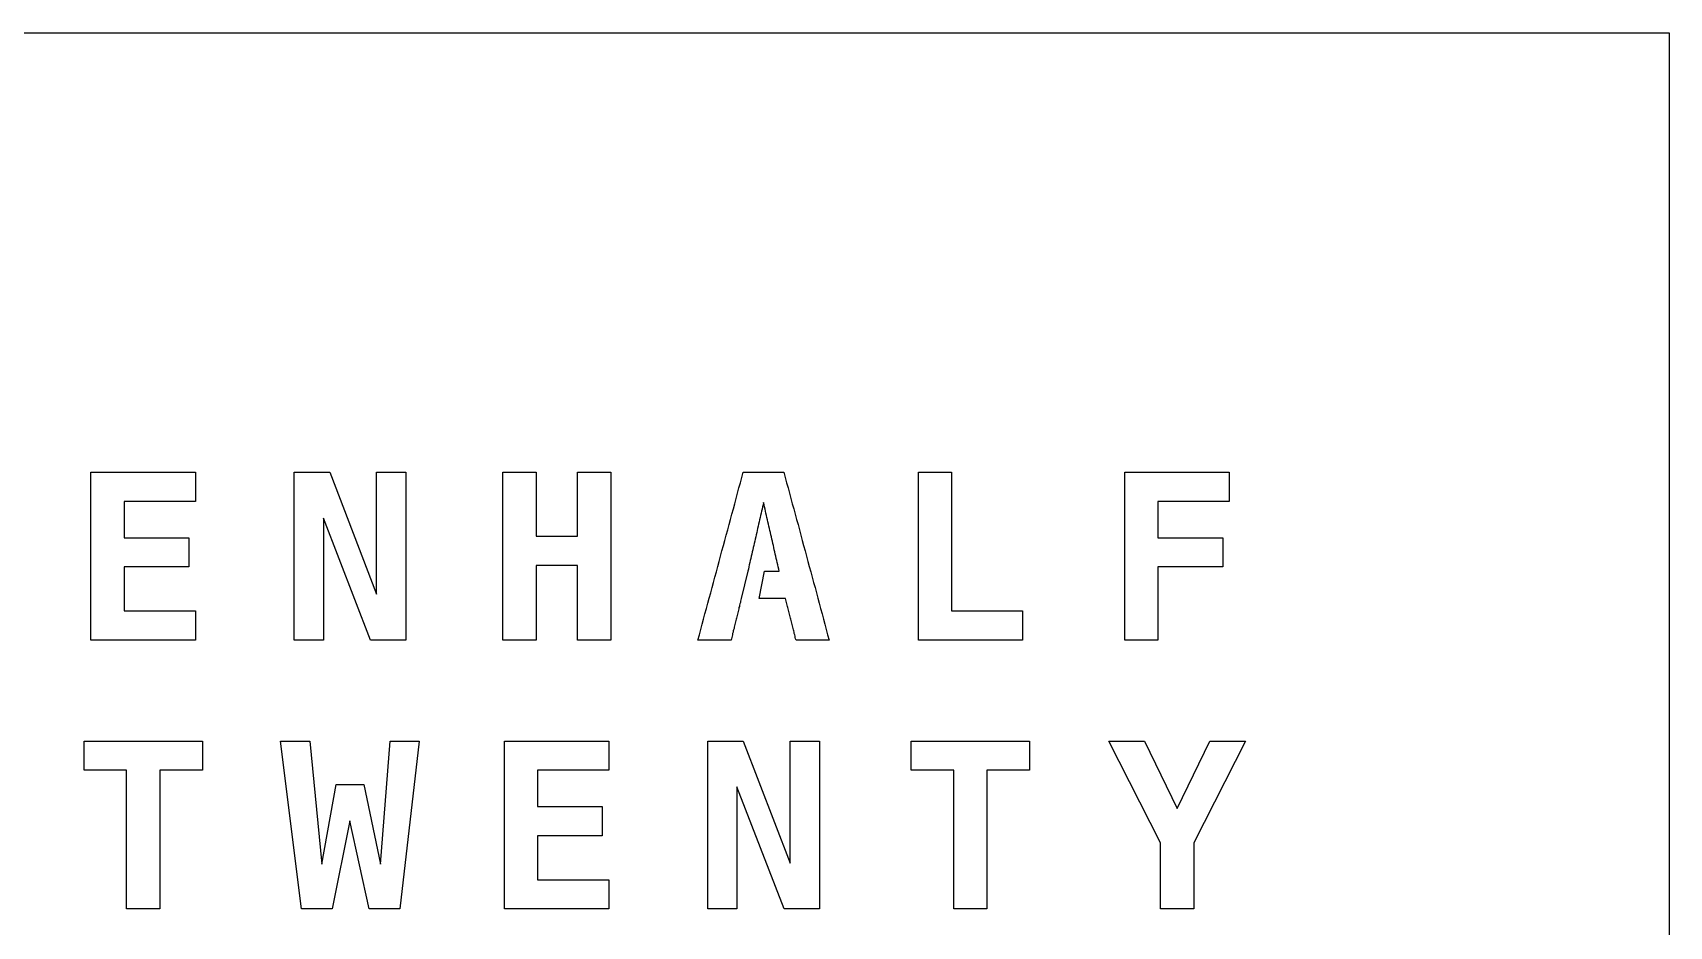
# Model space of a CAD drawing. Header units: centimetres. Extents: x -33.1 to 0, y 0 to 58.4.
# Drawn here: x -18.3 to -5.11, y 51.21 to 58.41 of the extents above; entities that cross this region are included whole.
import ezdxf

# ---------------------------------------------------------------- set-up
doc = ezdxf.new("R2010")
doc.units = ezdxf.units.CM
doc.header["$MEASUREMENT"] = 0
doc.layers.add('clean_face v1_face2', color=7, linetype='Continuous')

msp = doc.modelspace()

# ---------------------------------------------------------------- linework, layer by layer
at = {"layer": 'clean_face v1_face2'}
for p, q in [((-33.051, 58.415), (-5.111, 58.415)), ((-5.111, 58.415), (-5.111, 30.475)), ((-17.835, 53.52), (-17.835, 54.873)), ((-17.835, 54.873), (-16.993, 54.873)), ((-16.993, 54.873), (-16.993, 54.637)), ((-16.197, 54.873), (-15.91, 54.873)), ((-16.197, 53.52), (-16.197, 54.873)), ((-15.91, 54.873), (-15.533, 53.89)), ((-15.533, 54.873), (-15.297, 54.873)), ((-15.533, 53.89), (-15.533, 54.873)), ((-15.297, 54.873), (-15.297, 53.52)), ((-14.514, 53.52), (-14.514, 54.873)), ((-14.514, 54.873), (-14.247, 54.873)), ((-14.247, 54.873), (-14.247, 54.357)), ((-13.913, 54.873), (-13.645, 54.873)), ((-13.913, 54.357), (-13.913, 54.873)), ((-13.645, 54.873), (-13.645, 53.52)), ((-12.611, 54.746), (-12.599, 54.788)), ((-12.599, 54.788), (-12.588, 54.83)), ((-12.588, 54.83), (-12.576, 54.873)), ((-12.576, 54.873), (-12.566, 54.873)), ((-12.566, 54.873), (-12.556, 54.873)), ((-12.556, 54.873), (-12.546, 54.873)), ((-12.546, 54.873), (-12.536, 54.873)), ((-12.536, 54.873), (-12.525, 54.873)), ((-12.525, 54.873), (-12.515, 54.873)), ((-12.515, 54.873), (-12.505, 54.873)), ((-12.505, 54.873), (-12.495, 54.873)), ((-12.495, 54.873), (-12.485, 54.873)), ((-12.485, 54.873), (-12.474, 54.873)), ((-12.474, 54.873), (-12.464, 54.873)), ((-12.464, 54.873), (-12.454, 54.873)), ((-12.454, 54.873), (-12.444, 54.873)), ((-12.444, 54.873), (-12.433, 54.873)), ((-12.433, 54.873), (-12.423, 54.873)), ((-12.423, 54.873), (-12.413, 54.873)), ((-12.413, 54.873), (-12.403, 54.873)), ((-12.403, 54.873), (-12.393, 54.873)), ((-12.393, 54.873), (-12.382, 54.873)), ((-12.382, 54.873), (-12.372, 54.873)), ((-12.372, 54.873), (-12.362, 54.873)), ((-12.362, 54.873), (-12.352, 54.873)), ((-12.352, 54.873), (-12.341, 54.873)), ((-12.341, 54.873), (-12.331, 54.873)), ((-12.331, 54.873), (-12.321, 54.873)), ((-12.321, 54.873), (-12.311, 54.873)), ((-12.311, 54.873), (-12.301, 54.873)), ((-12.301, 54.873), (-12.29, 54.873)), ((-12.29, 54.873), (-12.28, 54.873)), ((-12.28, 54.873), (-12.27, 54.873)), ((-12.27, 54.873), (-12.26, 54.873)), ((-12.26, 54.873), (-12.249, 54.873)), ((-12.249, 54.873), (-12.238, 54.83)), ((-12.238, 54.83), (-12.227, 54.788)), ((-12.227, 54.788), (-12.215, 54.746)), ((-11.165, 53.52), (-11.165, 54.873)), ((-11.165, 54.873), (-10.898, 54.873)), ((-10.898, 54.873), (-10.898, 53.755)), ((-9.5, 53.52), (-9.5, 54.873)), ((-9.5, 54.873), (-8.658, 54.873)), ((-8.658, 54.873), (-8.658, 54.637)), ((-17.568, 54.637), (-17.568, 54.345)), ((-16.993, 54.637), (-17.568, 54.637)), ((-12.645, 54.619), (-12.634, 54.661)), ((-12.634, 54.661), (-12.622, 54.704)), ((-12.622, 54.704), (-12.611, 54.746)), ((-12.413, 54.628), (-12.417, 54.611)), ((-12.409, 54.611), (-12.413, 54.628)), ((-12.215, 54.746), (-12.204, 54.704)), ((-12.204, 54.704), (-12.192, 54.661)), ((-12.192, 54.661), (-12.181, 54.619)), ((-9.233, 54.637), (-9.233, 54.345)), ((-8.658, 54.637), (-9.233, 54.637)), ((-15.961, 54.503), (-15.961, 53.52)), ((-15.582, 53.52), (-15.961, 54.503)), ((-12.691, 54.45), (-12.679, 54.492)), ((-12.679, 54.492), (-12.668, 54.534)), ((-12.668, 54.534), (-12.656, 54.577)), ((-12.656, 54.577), (-12.645, 54.619)), ((-12.441, 54.507), (-12.445, 54.49)), ((-12.437, 54.524), (-12.441, 54.507)), ((-12.433, 54.542), (-12.437, 54.524)), ((-12.429, 54.559), (-12.433, 54.542)), ((-12.425, 54.576), (-12.429, 54.559)), ((-12.421, 54.593), (-12.425, 54.576)), ((-12.417, 54.611), (-12.421, 54.593)), ((-12.405, 54.593), (-12.409, 54.611)), ((-12.401, 54.576), (-12.405, 54.593)), ((-12.398, 54.559), (-12.401, 54.576)), ((-12.394, 54.542), (-12.398, 54.559)), ((-12.39, 54.524), (-12.394, 54.542)), ((-12.386, 54.507), (-12.39, 54.524)), ((-12.382, 54.49), (-12.386, 54.507)), ((-12.181, 54.619), (-12.169, 54.577)), ((-12.169, 54.577), (-12.158, 54.534)), ((-12.158, 54.534), (-12.147, 54.492)), ((-12.147, 54.492), (-12.135, 54.45)), ((-12.725, 54.323), (-12.713, 54.365)), ((-12.713, 54.365), (-12.702, 54.408)), ((-12.702, 54.408), (-12.691, 54.45)), ((-12.472, 54.369), (-12.476, 54.351)), ((-12.468, 54.386), (-12.472, 54.369)), ((-12.465, 54.403), (-12.468, 54.386)), ((-12.461, 54.42), (-12.465, 54.403)), ((-12.457, 54.438), (-12.461, 54.42)), ((-12.453, 54.455), (-12.457, 54.438)), ((-12.449, 54.472), (-12.453, 54.455)), ((-12.445, 54.49), (-12.449, 54.472)), ((-12.378, 54.472), (-12.382, 54.49)), ((-12.374, 54.455), (-12.378, 54.472)), ((-12.37, 54.438), (-12.374, 54.455)), ((-12.366, 54.42), (-12.37, 54.438)), ((-12.362, 54.403), (-12.366, 54.42)), ((-12.358, 54.386), (-12.362, 54.403)), ((-12.354, 54.369), (-12.358, 54.386)), ((-12.35, 54.351), (-12.354, 54.369)), ((-12.135, 54.45), (-12.124, 54.408)), ((-12.124, 54.408), (-12.112, 54.365)), ((-12.112, 54.365), (-12.101, 54.323)), ((-17.568, 54.345), (-17.047, 54.345)), ((-17.047, 54.345), (-17.047, 54.11)), ((-14.247, 54.357), (-13.913, 54.357)), ((-12.759, 54.196), (-12.748, 54.239)), ((-12.748, 54.239), (-12.736, 54.281)), ((-12.736, 54.281), (-12.725, 54.323)), ((-12.504, 54.23), (-12.508, 54.213)), ((-12.5, 54.247), (-12.504, 54.23)), ((-12.496, 54.265), (-12.5, 54.247)), ((-12.492, 54.282), (-12.496, 54.265)), ((-12.488, 54.299), (-12.492, 54.282)), ((-12.484, 54.317), (-12.488, 54.299)), ((-12.48, 54.334), (-12.484, 54.317)), ((-12.476, 54.351), (-12.48, 54.334)), ((-12.346, 54.334), (-12.35, 54.351)), ((-12.342, 54.317), (-12.346, 54.334)), ((-12.338, 54.299), (-12.342, 54.317)), ((-12.334, 54.282), (-12.338, 54.299)), ((-12.33, 54.265), (-12.334, 54.282)), ((-12.326, 54.247), (-12.33, 54.265)), ((-12.322, 54.23), (-12.326, 54.247)), ((-12.318, 54.213), (-12.322, 54.23)), ((-12.101, 54.323), (-12.09, 54.281)), ((-12.09, 54.281), (-12.078, 54.239)), ((-12.078, 54.239), (-12.067, 54.196)), ((-9.233, 54.345), (-8.709, 54.345)), ((-8.709, 54.345), (-8.709, 54.11)), ((-17.568, 54.11), (-17.568, 53.755)), ((-17.047, 54.11), (-17.568, 54.11)), ((-13.913, 54.122), (-14.247, 54.122)), ((-14.247, 54.122), (-14.247, 53.52)), ((-13.913, 53.52), (-13.913, 54.122)), ((-12.793, 54.069), (-12.782, 54.112)), ((-12.782, 54.112), (-12.77, 54.154)), ((-12.77, 54.154), (-12.759, 54.196)), ((-12.531, 54.109), (-12.535, 54.092)), ((-12.528, 54.126), (-12.531, 54.109)), ((-12.524, 54.144), (-12.528, 54.126)), ((-12.52, 54.161), (-12.524, 54.144)), ((-12.516, 54.178), (-12.52, 54.161)), ((-12.512, 54.195), (-12.516, 54.178)), ((-12.508, 54.213), (-12.512, 54.195)), ((-12.314, 54.195), (-12.318, 54.213)), ((-12.31, 54.178), (-12.314, 54.195)), ((-12.306, 54.161), (-12.31, 54.178)), ((-12.302, 54.144), (-12.306, 54.161)), ((-12.298, 54.126), (-12.302, 54.144)), ((-12.294, 54.109), (-12.298, 54.126)), ((-12.29, 54.092), (-12.294, 54.109)), ((-12.067, 54.196), (-12.055, 54.154)), ((-12.055, 54.154), (-12.044, 54.112)), ((-12.044, 54.112), (-12.033, 54.069)), ((-9.233, 54.11), (-9.233, 53.52)), ((-8.709, 54.11), (-9.233, 54.11)), ((-12.828, 53.943), (-12.816, 53.985)), ((-12.816, 53.985), (-12.805, 54.027)), ((-12.805, 54.027), (-12.793, 54.069)), ((-12.539, 54.074), (-12.593, 53.854)), ((-12.535, 54.092), (-12.539, 54.074)), ((-12.447, 53.854), (-12.405, 54.074)), ((-12.405, 54.074), (-12.405, 54.074)), ((-12.405, 54.074), (-12.397, 54.074)), ((-12.397, 54.074), (-12.389, 54.074)), ((-12.389, 54.074), (-12.381, 54.074)), ((-12.381, 54.074), (-12.373, 54.074)), ((-12.373, 54.074), (-12.366, 54.074)), ((-12.366, 54.074), (-12.358, 54.074)), ((-12.358, 54.074), (-12.35, 54.074)), ((-12.35, 54.074), (-12.342, 54.074)), ((-12.342, 54.074), (-12.334, 54.074)), ((-12.334, 54.074), (-12.326, 54.074)), ((-12.326, 54.074), (-12.318, 54.074)), ((-12.318, 54.074), (-12.31, 54.074)), ((-12.31, 54.074), (-12.302, 54.074)), ((-12.302, 54.074), (-12.294, 54.074)), ((-12.294, 54.074), (-12.287, 54.074)), ((-12.287, 54.074), (-12.29, 54.092)), ((-12.033, 54.069), (-12.021, 54.027)), ((-12.021, 54.027), (-12.01, 53.985)), ((-12.01, 53.985), (-11.998, 53.943)), ((-12.862, 53.816), (-12.85, 53.858)), ((-12.85, 53.858), (-12.839, 53.9)), ((-12.839, 53.9), (-12.828, 53.943)), ((-12.598, 53.833), (-12.6, 53.823)), ((-12.595, 53.844), (-12.598, 53.833)), ((-12.593, 53.854), (-12.595, 53.844)), ((-12.436, 53.854), (-12.447, 53.854)), ((-12.425, 53.854), (-12.436, 53.854)), ((-12.414, 53.854), (-12.425, 53.854)), ((-12.403, 53.854), (-12.414, 53.854)), ((-12.391, 53.854), (-12.403, 53.854)), ((-12.38, 53.854), (-12.391, 53.854)), ((-12.369, 53.854), (-12.38, 53.854)), ((-12.358, 53.854), (-12.369, 53.854)), ((-12.347, 53.854), (-12.358, 53.854)), ((-12.336, 53.854), (-12.347, 53.854)), ((-12.324, 53.854), (-12.336, 53.854)), ((-12.313, 53.854), (-12.324, 53.854)), ((-12.302, 53.854), (-12.313, 53.854)), ((-12.291, 53.854), (-12.302, 53.854)), ((-12.28, 53.854), (-12.291, 53.854)), ((-12.268, 53.854), (-12.28, 53.854)), ((-12.257, 53.854), (-12.268, 53.854)), ((-12.246, 53.854), (-12.257, 53.854)), ((-12.235, 53.854), (-12.246, 53.854)), ((-12.232, 53.844), (-12.235, 53.854)), ((-12.23, 53.833), (-12.232, 53.844)), ((-12.227, 53.823), (-12.23, 53.833)), ((-11.998, 53.943), (-11.987, 53.9)), ((-11.987, 53.9), (-11.975, 53.858)), ((-11.975, 53.858), (-11.964, 53.816)), ((-17.568, 53.755), (-16.993, 53.755)), ((-16.993, 53.755), (-16.993, 53.52)), ((-12.896, 53.689), (-12.885, 53.731)), ((-12.885, 53.731), (-12.873, 53.773)), ((-12.873, 53.773), (-12.862, 53.816)), ((-12.628, 53.708), (-12.631, 53.697)), ((-12.626, 53.718), (-12.628, 53.708)), ((-12.623, 53.729), (-12.626, 53.718)), ((-12.621, 53.739), (-12.623, 53.729)), ((-12.618, 53.75), (-12.621, 53.739)), ((-12.616, 53.76), (-12.618, 53.75)), ((-12.613, 53.771), (-12.616, 53.76)), ((-12.611, 53.781), (-12.613, 53.771)), ((-12.608, 53.791), (-12.611, 53.781)), ((-12.606, 53.802), (-12.608, 53.791)), ((-12.603, 53.812), (-12.606, 53.802)), ((-12.6, 53.823), (-12.603, 53.812)), ((-12.224, 53.812), (-12.227, 53.823)), ((-12.222, 53.802), (-12.224, 53.812)), ((-12.219, 53.791), (-12.222, 53.802)), ((-12.217, 53.781), (-12.219, 53.791)), ((-12.214, 53.771), (-12.217, 53.781)), ((-12.211, 53.76), (-12.214, 53.771)), ((-12.209, 53.75), (-12.211, 53.76)), ((-12.206, 53.739), (-12.209, 53.75)), ((-12.204, 53.729), (-12.206, 53.739)), ((-12.201, 53.718), (-12.204, 53.729)), ((-12.198, 53.708), (-12.201, 53.718)), ((-12.196, 53.697), (-12.198, 53.708)), ((-11.964, 53.816), (-11.953, 53.773)), ((-11.953, 53.773), (-11.941, 53.731)), ((-11.941, 53.731), (-11.93, 53.689)), ((-10.898, 53.755), (-10.326, 53.755)), ((-10.326, 53.755), (-10.326, 53.52)), ((-12.93, 53.562), (-12.919, 53.604)), ((-12.919, 53.604), (-12.907, 53.647)), ((-12.907, 53.647), (-12.896, 53.689)), ((-12.662, 53.572), (-12.664, 53.562)), ((-12.659, 53.583), (-12.662, 53.572)), ((-12.657, 53.593), (-12.659, 53.583)), ((-12.654, 53.603), (-12.657, 53.593)), ((-12.651, 53.614), (-12.654, 53.603)), ((-12.649, 53.624), (-12.651, 53.614)), ((-12.646, 53.635), (-12.649, 53.624)), ((-12.644, 53.645), (-12.646, 53.635)), ((-12.641, 53.656), (-12.644, 53.645)), ((-12.639, 53.666), (-12.641, 53.656)), ((-12.636, 53.677), (-12.639, 53.666)), ((-12.634, 53.687), (-12.636, 53.677)), ((-12.631, 53.697), (-12.634, 53.687)), ((-12.193, 53.687), (-12.196, 53.697)), ((-12.191, 53.677), (-12.193, 53.687)), ((-12.188, 53.666), (-12.191, 53.677)), ((-12.185, 53.656), (-12.188, 53.666)), ((-12.183, 53.645), (-12.185, 53.656)), ((-12.18, 53.635), (-12.183, 53.645)), ((-12.178, 53.624), (-12.18, 53.635)), ((-12.175, 53.614), (-12.178, 53.624)), ((-12.172, 53.603), (-12.175, 53.614)), ((-12.17, 53.593), (-12.172, 53.603)), ((-12.167, 53.583), (-12.17, 53.593)), ((-12.165, 53.572), (-12.167, 53.583)), ((-12.162, 53.562), (-12.165, 53.572)), ((-11.93, 53.689), (-11.918, 53.647)), ((-11.918, 53.647), (-11.907, 53.604)), ((-11.907, 53.604), (-11.896, 53.562)), ((-16.993, 53.52), (-17.835, 53.52)), ((-15.961, 53.52), (-16.197, 53.52)), ((-15.297, 53.52), (-15.582, 53.52)), ((-14.247, 53.52), (-14.514, 53.52)), ((-13.645, 53.52), (-13.913, 53.52)), ((-12.942, 53.52), (-12.93, 53.562)), ((-12.933, 53.52), (-12.942, 53.52)), ((-12.925, 53.52), (-12.933, 53.52)), ((-12.917, 53.52), (-12.925, 53.52)), ((-12.908, 53.52), (-12.917, 53.52)), ((-12.9, 53.52), (-12.908, 53.52)), ((-12.892, 53.52), (-12.9, 53.52)), ((-12.883, 53.52), (-12.892, 53.52)), ((-12.875, 53.52), (-12.883, 53.52)), ((-12.867, 53.52), (-12.875, 53.52)), ((-12.858, 53.52), (-12.867, 53.52)), ((-12.85, 53.52), (-12.858, 53.52)), ((-12.841, 53.52), (-12.85, 53.52)), ((-12.833, 53.52), (-12.841, 53.52)), ((-12.825, 53.52), (-12.833, 53.52)), ((-12.816, 53.52), (-12.825, 53.52)), ((-12.808, 53.52), (-12.816, 53.52)), ((-12.8, 53.52), (-12.808, 53.52)), ((-12.791, 53.52), (-12.8, 53.52)), ((-12.783, 53.52), (-12.791, 53.52)), ((-12.775, 53.52), (-12.783, 53.52)), ((-12.766, 53.52), (-12.775, 53.52)), ((-12.758, 53.52), (-12.766, 53.52)), ((-12.75, 53.52), (-12.758, 53.52)), ((-12.741, 53.52), (-12.75, 53.52)), ((-12.733, 53.52), (-12.741, 53.52)), ((-12.725, 53.52), (-12.733, 53.52)), ((-12.716, 53.52), (-12.725, 53.52)), ((-12.708, 53.52), (-12.716, 53.52)), ((-12.699, 53.52), (-12.708, 53.52)), ((-12.691, 53.52), (-12.699, 53.52)), ((-12.683, 53.52), (-12.691, 53.52)), ((-12.674, 53.52), (-12.683, 53.52)), ((-12.672, 53.53), (-12.674, 53.52)), ((-12.669, 53.541), (-12.672, 53.53)), ((-12.667, 53.551), (-12.669, 53.541)), ((-12.664, 53.562), (-12.667, 53.551)), ((-12.159, 53.551), (-12.162, 53.562)), ((-12.157, 53.541), (-12.159, 53.551)), ((-12.154, 53.53), (-12.157, 53.541)), ((-12.151, 53.52), (-12.154, 53.53)), ((-12.143, 53.52), (-12.151, 53.52)), ((-12.135, 53.52), (-12.143, 53.52)), ((-12.126, 53.52), (-12.135, 53.52)), ((-12.118, 53.52), (-12.126, 53.52)), ((-12.11, 53.52), (-12.118, 53.52)), ((-12.101, 53.52), (-12.11, 53.52)), ((-12.093, 53.52), (-12.101, 53.52)), ((-12.085, 53.52), (-12.093, 53.52)), ((-12.076, 53.52), (-12.085, 53.52)), ((-12.068, 53.52), (-12.076, 53.52)), ((-12.06, 53.52), (-12.068, 53.52)), ((-12.051, 53.52), (-12.06, 53.52)), ((-12.043, 53.52), (-12.051, 53.52)), ((-12.035, 53.52), (-12.043, 53.52)), ((-12.026, 53.52), (-12.035, 53.52)), ((-12.018, 53.52), (-12.026, 53.52)), ((-12.01, 53.52), (-12.018, 53.52)), ((-12.001, 53.52), (-12.01, 53.52)), ((-11.993, 53.52), (-12.001, 53.52)), ((-11.984, 53.52), (-11.993, 53.52)), ((-11.976, 53.52), (-11.984, 53.52)), ((-11.968, 53.52), (-11.976, 53.52)), ((-11.959, 53.52), (-11.968, 53.52)), ((-11.951, 53.52), (-11.959, 53.52)), ((-11.943, 53.52), (-11.951, 53.52)), ((-11.934, 53.52), (-11.943, 53.52)), ((-11.926, 53.52), (-11.934, 53.52)), ((-11.918, 53.52), (-11.926, 53.52)), ((-11.909, 53.52), (-11.918, 53.52)), ((-11.901, 53.52), (-11.909, 53.52)), ((-11.893, 53.52), (-11.901, 53.52)), ((-11.896, 53.562), (-11.884, 53.52)), ((-11.884, 53.52), (-11.893, 53.52)), ((-10.326, 53.52), (-11.165, 53.52)), ((-9.233, 53.52), (-9.5, 53.52)), ((-17.891, 52.472), (-17.891, 52.706)), ((-17.891, 52.706), (-16.937, 52.706)), ((-16.937, 52.706), (-16.937, 52.472)), ((-16.139, 51.353), (-16.306, 52.706)), ((-16.306, 52.706), (-16.072, 52.706)), ((-16.072, 52.706), (-15.975, 51.713)), ((-15.5, 51.713), (-15.424, 52.706)), ((-15.424, 52.706), (-15.188, 52.706)), ((-15.188, 52.706), (-15.344, 51.353)), ((-14.501, 52.706), (-13.659, 52.706)), ((-14.501, 51.353), (-14.501, 52.706)), ((-13.659, 52.706), (-13.659, 52.47)), ((-12.863, 52.706), (-12.576, 52.706)), ((-12.863, 51.353), (-12.863, 52.706)), ((-12.576, 52.706), (-12.199, 51.722)), ((-12.199, 52.706), (-11.963, 52.706)), ((-12.199, 51.722), (-12.199, 52.706)), ((-11.963, 52.706), (-11.963, 51.353)), ((-11.223, 52.706), (-10.269, 52.706)), ((-11.223, 52.472), (-11.223, 52.706)), ((-10.269, 52.706), (-10.269, 52.472)), ((-9.63, 52.706), (-9.342, 52.706)), ((-9.213, 51.886), (-9.63, 52.706)), ((-9.342, 52.706), (-9.079, 52.162)), ((-9.079, 52.162), (-8.816, 52.706)), ((-8.528, 52.706), (-8.945, 51.886)), ((-8.816, 52.706), (-8.528, 52.706)), ((-17.548, 52.472), (-17.891, 52.472)), ((-17.548, 51.353), (-17.548, 52.472)), ((-16.937, 52.472), (-17.28, 52.472)), ((-17.28, 52.472), (-17.28, 51.353)), ((-13.659, 52.47), (-14.234, 52.47)), ((-14.234, 52.47), (-14.234, 52.178)), ((-10.88, 52.472), (-11.223, 52.472)), ((-10.88, 51.353), (-10.88, 52.472)), ((-10.269, 52.472), (-10.612, 52.472)), ((-10.612, 52.472), (-10.612, 51.353)), ((-15.975, 51.713), (-15.858, 52.355)), ((-15.858, 52.355), (-15.636, 52.355)), ((-15.636, 52.355), (-15.5, 51.713)), ((-12.627, 52.336), (-12.627, 51.353)), ((-12.248, 51.353), (-12.627, 52.336)), ((-14.234, 52.178), (-13.713, 52.178)), ((-13.713, 52.178), (-13.713, 51.943)), ((-15.747, 52.063), (-15.891, 51.353)), ((-15.593, 51.353), (-15.747, 52.063)), ((-13.713, 51.943), (-14.234, 51.943)), ((-14.234, 51.943), (-14.234, 51.588)), ((-9.213, 51.353), (-9.213, 51.886)), ((-8.945, 51.886), (-8.945, 51.353)), ((-14.234, 51.588), (-13.659, 51.588)), ((-13.659, 51.588), (-13.659, 51.353)), ((-17.28, 51.353), (-17.548, 51.353)), ((-15.891, 51.353), (-16.139, 51.353)), ((-15.344, 51.353), (-15.593, 51.353)), ((-13.659, 51.353), (-14.501, 51.353)), ((-12.627, 51.353), (-12.863, 51.353)), ((-11.963, 51.353), (-12.248, 51.353)), ((-10.612, 51.353), (-10.88, 51.353)), ((-8.945, 51.353), (-9.213, 51.353))]:
    msp.add_line(p, q, dxfattribs=at)

doc.saveas('drawing.dxf')
